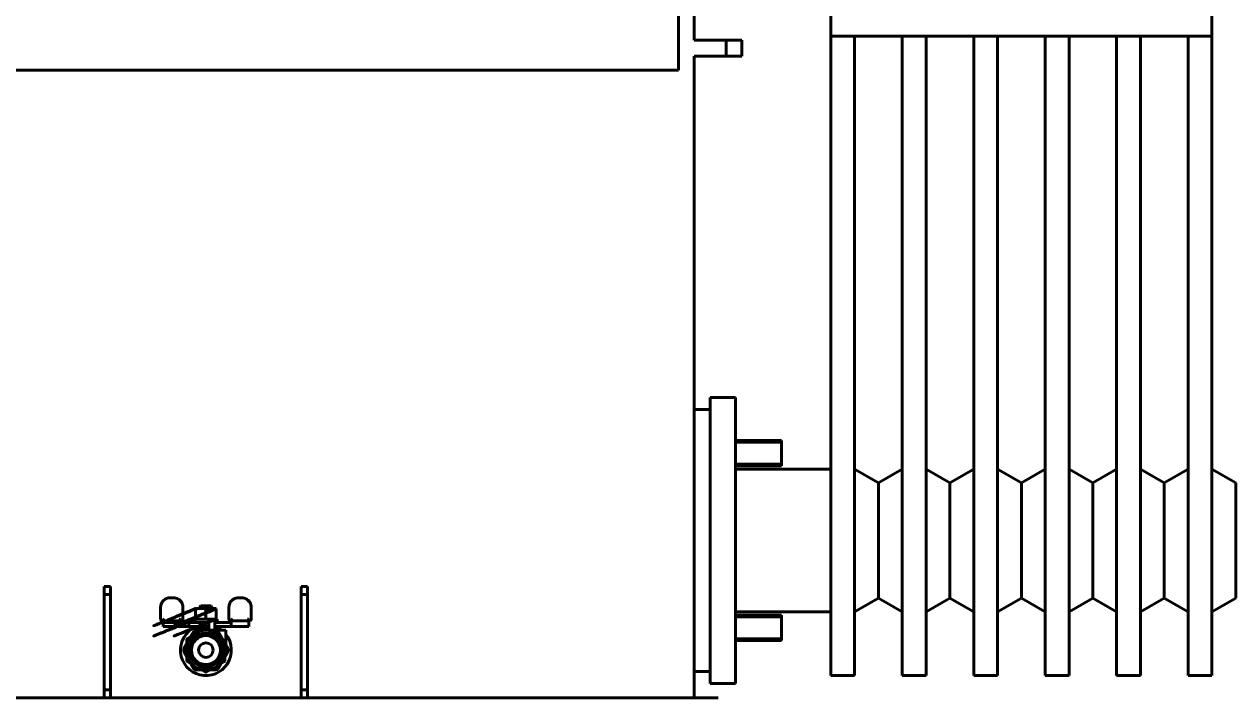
# Model space of a CAD drawing. Header units: millimetres. Extents: x 0 to 5945, y 0 to 4205.
# Drawn here: x 1697 to 2460, y 680 to 1104 of the extents above; entities that cross this region are included whole.
import ezdxf

# ---------------------------------------------------------------- set-up
doc = ezdxf.new("R2010")
doc.units = ezdxf.units.MM
doc.header["$LTSCALE"] = 5
for name, color, linetype, lineweight in [('가시적인 것(ISO)', 3, 'Continuous', 40), ('가시적인 좁은 것(ISO)', 3, 'Continuous', 35), ('치수(ISO)', 2, 'Continuous', 25)]:
    doc.layers.add(name, color=color, linetype=linetype, lineweight=lineweight)
doc.styles.add('치수 텍스트_PSTEK_POSCO', font='isocp.shx')
doc.dimstyles.new('치수_PSTEK_POSCO', dxfattribs={"dimscale": 5, "dimtxt": 5, "dimasz": 2.5, "dimexe": 2, "dimexo": 2.5, "dimgap": 1, "dimtad": 1, "dimrnd": 1e-08, "dimdsep": 46, "dimtxsty": '치수 텍스트_PSTEK_POSCO', "dimcen": 0.09, "dimdle": 10, "dimclrd": 7, "dimclre": 7, "dimclrt": 2, "dimadec": 1, "dimazin": 2, "dimtfac": 1, "dimtmove": 0, "dimatfit": 3, "dimfxl": 0, "dimtolj": 1, "dimlwd": -1, "dimlwe": -1, "dimarcsym": 0})

# ---------------------------------------------------------------- blocks, each defined once
blk = doc.blocks.new('*D25')
at = {"layer": 'Defpoints', "color": 0}
for p in [(1503.88, 680.39), (2118.88, 680.39), (2118.88, 443.03)]:
    blk.add_point(p, dxfattribs=at)
at = {"layer": '치수(ISO)', "color": 7}
for p, q in [((1503.88, 667.89), (1503.88, 433.03)), ((2118.88, 667.89), (2118.88, 433.03)), ((1516.38, 443.03), (2106.38, 443.03))]:
    blk.add_line(p, q, dxfattribs=at)
for points in [[(1516.38, 445.12), (1516.38, 440.95), (1503.88, 443.03)], [(2106.38, 445.12), (2106.38, 440.95), (2118.88, 443.03)]]:
    blk.add_solid(points, dxfattribs=at)
at = {"layer": '치수(ISO)', "color": 2, "insert": (1790.11, 460.53), "char_height": 25, "attachment_point": 4, "style": '치수 텍스트_PSTEK_POSCO'}
blk.add_mtext('\\A1;615', dxfattribs=at)

msp = doc.modelspace()

# ---------------------------------------------------------------- linework, layer by layer
at = {"layer": '가시적인 것(ISO)'}
for p, q in [((2108.876, 1075.394), (2108.876, 1645.394)), ((2118.876, 1094.394), (2118.876, 1520.394)), ((2204.876, 1111.894), (2204.876, 1096.894)), ((2444.876, 1096.894), (2444.876, 1111.894)), ((2118.876, 1094.394), (2138.876, 1094.394)), ((2148.876, 1094.394), (2138.876, 1094.394)), ((2138.876, 1094.394), (2138.876, 1084.394)), ((2148.876, 1084.394), (2148.876, 1094.394)), ((2204.876, 760.077), (2204.876, 1096.894)), ((2204.876, 1096.894), (2444.876, 1096.894)), ((2219.876, 1096.894), (2219.876, 760.077)), ((2249.876, 760.077), (2249.876, 1096.894)), ((2264.876, 1096.894), (2264.876, 760.077)), ((2294.876, 760.077), (2294.876, 1096.894)), ((2309.876, 1096.894), (2309.876, 760.077)), ((2339.876, 760.077), (2339.876, 1096.894)), ((2354.876, 1096.894), (2354.876, 760.077)), ((2384.876, 760.077), (2384.876, 1096.894)), ((2399.876, 1096.894), (2399.876, 760.077)), ((2429.876, 760.077), (2429.876, 1096.894)), ((2444.876, 1096.894), (2444.876, 760.077)), ((2138.876, 1084.394), (2118.876, 1084.394)), ((2118.876, 680.394), (2118.876, 1084.394)), ((2138.876, 1084.394), (2148.876, 1084.394)), ((2108.876, 1075.394), (1578.876, 1075.394)), ((2144.876, 869.394), (2128.876, 869.394)), ((2128.876, 864.394), (2128.876, 869.394)), ((2128.876, 864.394), (2128.876, 694.394)), ((2144.876, 869.394), (2144.876, 864.394)), ((2144.876, 864.394), (2144.876, 694.394)), ((2118.876, 861.894), (2128.876, 861.894)), ((2144.876, 842.394), (2173.876, 842.394)), ((2173.876, 826.394), (2173.876, 842.394)), ((2144.876, 826.394), (2173.876, 826.394)), ((2204.876, 824.394), (2144.876, 824.394)), ((2234.876, 815.734), (2219.876, 824.394)), ((2234.876, 815.734), (2249.876, 824.394)), ((2279.876, 815.734), (2264.876, 824.394)), ((2279.876, 815.734), (2294.876, 824.394)), ((2324.876, 815.734), (2309.876, 824.394)), ((2324.876, 815.734), (2339.876, 824.394)), ((2369.876, 815.734), (2354.876, 824.394)), ((2369.876, 815.734), (2384.876, 824.394)), ((2414.876, 815.734), (2399.876, 824.394)), ((2414.876, 815.734), (2429.876, 824.394)), ((2459.876, 815.734), (2444.876, 824.394)), ((2234.876, 743.055), (2234.876, 815.734)), ((2279.876, 743.055), (2279.876, 815.734)), ((2324.876, 743.055), (2324.876, 815.734)), ((2369.876, 743.055), (2369.876, 815.734)), ((2414.876, 743.055), (2414.876, 815.734)), ((2459.876, 743.055), (2459.876, 815.734)), ((2204.876, 760.077), (2204.876, 736.585)), ((2219.876, 736.585), (2219.876, 760.077)), ((2249.876, 760.077), (2249.876, 736.585)), ((2264.876, 736.585), (2264.876, 760.077)), ((2294.876, 760.077), (2294.876, 736.585)), ((2309.876, 736.585), (2309.876, 760.077)), ((2339.876, 760.077), (2339.876, 736.585)), ((2354.876, 736.585), (2354.876, 760.077)), ((2384.876, 760.077), (2384.876, 736.585)), ((2399.876, 736.585), (2399.876, 760.077)), ((2429.876, 760.077), (2429.876, 736.585)), ((2444.876, 736.585), (2444.876, 760.077)), ((1747.376, 750.394), (1747.376, 745.394)), ((1751.376, 750.394), (1747.376, 750.394)), ((1751.376, 745.394), (1751.376, 750.394)), ((1871.376, 750.394), (1871.376, 745.394)), ((1875.376, 750.394), (1871.376, 750.394)), ((1875.376, 745.394), (1875.376, 750.394)), ((1747.376, 745.394), (1751.376, 745.394)), ((1747.376, 745.394), (1747.376, 685.394)), ((1751.376, 685.394), (1751.376, 745.394)), ((1784.634, 741.637), (1785.376, 740.894)), ((1788.876, 743.394), (1790.876, 743.394)), ((1795.119, 741.637), (1794.376, 740.894)), ((1827.634, 741.637), (1828.376, 740.894)), ((1831.876, 743.394), (1833.876, 743.394)), ((1838.119, 741.637), (1837.376, 740.894)), ((1871.376, 745.394), (1875.376, 745.394)), ((1871.376, 745.394), (1871.376, 685.394)), ((1875.376, 685.394), (1875.376, 745.394)), ((2234.876, 743.055), (2219.876, 734.394)), ((2234.876, 743.055), (2249.876, 734.394)), ((2279.876, 743.055), (2264.876, 734.394)), ((2279.876, 743.055), (2294.876, 734.394)), ((2324.876, 743.055), (2309.876, 734.394)), ((2324.876, 743.055), (2339.876, 734.394)), ((2369.876, 743.055), (2354.876, 734.394)), ((2369.876, 743.055), (2384.876, 734.394)), ((2414.876, 743.055), (2399.876, 734.394)), ((2414.876, 743.055), (2429.876, 734.394)), ((2459.876, 743.055), (2444.876, 734.394)), ((1782.876, 730.044), (1782.876, 737.394)), ((1796.876, 730.044), (1796.876, 737.394)), ((1804.876, 736.594), (1808.126, 736.594)), ((1804.876, 730.064), (1804.876, 736.325)), ((1808.143, 738.194), (1807.376, 737.427)), ((1807.376, 737.427), (1815.376, 737.427)), ((1807.376, 736.594), (1807.376, 737.427)), ((1808.126, 736.594), (1814.626, 736.594)), ((1808.143, 738.194), (1814.609, 738.194)), ((1811.376, 730.064), (1811.376, 736.325)), ((1814.609, 738.194), (1815.376, 737.427)), ((1814.626, 736.594), (1817.876, 736.594)), ((1815.376, 736.594), (1815.376, 737.427)), ((1817.876, 730.064), (1817.876, 736.325)), ((1825.876, 730.044), (1825.876, 737.394)), ((1839.876, 730.044), (1839.876, 737.394)), ((2204.876, 734.394), (2144.876, 734.394)), ((2204.876, 700.425), (2204.876, 736.585)), ((2219.876, 736.585), (2219.876, 700.425)), ((2249.876, 700.425), (2249.876, 736.585)), ((2264.876, 736.585), (2264.876, 700.425)), ((2294.876, 700.425), (2294.876, 736.585)), ((2309.876, 736.585), (2309.876, 700.425)), ((2339.876, 700.425), (2339.876, 736.585)), ((2354.876, 736.585), (2354.876, 700.425)), ((2384.876, 700.425), (2384.876, 736.585)), ((2399.876, 736.585), (2399.876, 700.425)), ((2429.876, 700.425), (2429.876, 736.585)), ((2444.876, 736.585), (2444.876, 700.425)), ((1784.376, 728.794), (1784.126, 728.794)), ((1795.376, 728.794), (1784.376, 728.794)), ((1784.376, 728.794), (1784.376, 728.544)), ((1784.376, 727.794), (1784.376, 728.544)), ((1786.876, 727.794), (1784.376, 727.794)), ((1784.376, 725.294), (1784.376, 727.794)), ((1786.876, 725.294), (1784.376, 725.294)), ((1786.876, 727.794), (1800.626, 727.794)), ((1786.876, 725.294), (1800.626, 725.294)), ((1795.626, 728.794), (1795.376, 728.794)), ((1795.376, 728.794), (1795.376, 728.544)), ((1795.376, 727.794), (1795.376, 728.544)), ((1806.126, 727.794), (1800.626, 727.794)), ((1800.626, 725.294), (1800.626, 727.794)), ((1806.126, 725.294), (1800.626, 725.294)), ((1804.376, 729.794), (1818.376, 729.794)), ((1804.376, 727.794), (1804.376, 729.794)), ((1804.976, 725.294), (1804.876, 725.194)), ((1804.876, 725.194), (1813.251, 725.194)), ((1804.876, 724.194), (1804.876, 725.194)), ((1810.059, 727.794), (1806.126, 727.794)), ((1806.126, 725.294), (1813.251, 725.294)), ((1810.059, 727.794), (1812.693, 727.794)), ((1813.251, 727.794), (1812.693, 727.794)), ((1813.251, 729.144), (1817.001, 729.144)), ((1813.251, 729.144), (1813.251, 722.894)), ((1817.001, 729.144), (1817.001, 722.894)), ((1827.376, 727.794), (1817.001, 727.794)), ((1817.001, 725.294), (1827.376, 725.294)), ((1817.001, 725.194), (1817.876, 725.194)), ((1817.776, 725.294), (1817.876, 725.194)), ((1817.876, 724.194), (1817.876, 725.194)), ((1818.376, 727.794), (1818.376, 729.794)), ((1827.376, 728.794), (1827.126, 728.794)), ((1827.376, 728.794), (1827.376, 728.544)), ((1838.376, 728.794), (1827.376, 728.794)), ((1827.376, 725.294), (1827.376, 728.544)), ((1827.376, 725.294), (1838.376, 725.294)), ((1838.376, 728.794), (1838.376, 728.544)), ((1838.626, 728.794), (1838.376, 728.794)), ((1838.376, 725.294), (1838.376, 728.544)), ((2144.876, 732.394), (2173.876, 732.394)), ((2173.876, 716.394), (2173.876, 732.394)), ((1804.876, 724.194), (1813.251, 724.194)), ((1804.976, 724.094), (1804.876, 724.194)), ((1804.976, 724.094), (1804.876, 723.994)), ((1804.876, 723.994), (1813.251, 723.994)), ((1804.876, 722.994), (1804.876, 723.994)), ((1804.876, 722.994), (1813.251, 722.994)), ((1804.976, 722.894), (1804.876, 722.994)), ((1804.976, 724.094), (1813.251, 724.094)), ((1804.976, 722.894), (1805.072, 722.894)), ((1817.001, 724.194), (1817.876, 724.194)), ((1817.001, 724.094), (1817.776, 724.094)), ((1817.001, 723.994), (1817.876, 723.994)), ((1817.001, 722.994), (1817.876, 722.994)), ((1817.681, 722.894), (1817.776, 722.894)), ((1817.776, 724.094), (1817.876, 724.194)), ((1817.776, 724.094), (1817.876, 723.994)), ((1817.776, 722.894), (1817.876, 722.994)), ((1817.776, 722.894), (1823.876, 722.894)), ((1817.876, 722.994), (1817.876, 723.994)), ((1823.876, 722.894), (1823.876, 713.744)), ((2144.876, 716.394), (2173.876, 716.394)), ((2118.876, 696.894), (2128.876, 696.894)), ((2128.876, 689.394), (2128.876, 694.394)), ((2144.876, 694.394), (2144.876, 689.394)), ((2204.876, 700.425), (2204.876, 694.394)), ((2219.876, 694.394), (2204.876, 694.394)), ((2219.876, 694.394), (2219.876, 700.425)), ((2249.876, 700.425), (2249.876, 694.394)), ((2264.876, 694.394), (2249.876, 694.394)), ((2264.876, 694.394), (2264.876, 700.425)), ((2294.876, 700.425), (2294.876, 694.394)), ((2309.876, 694.394), (2294.876, 694.394)), ((2309.876, 694.394), (2309.876, 700.425)), ((2339.876, 700.425), (2339.876, 694.394)), ((2354.876, 694.394), (2339.876, 694.394)), ((2354.876, 694.394), (2354.876, 700.425)), ((2384.876, 700.425), (2384.876, 694.394)), ((2399.876, 694.394), (2384.876, 694.394)), ((2399.876, 694.394), (2399.876, 700.425)), ((2429.876, 700.425), (2429.876, 694.394)), ((2444.876, 694.394), (2429.876, 694.394)), ((2444.876, 694.394), (2444.876, 700.425)), ((2128.876, 689.394), (2144.876, 689.394)), ((1747.376, 680.394), (1488.876, 680.394)), ((1751.376, 685.394), (1747.376, 685.394)), ((1747.376, 685.394), (1747.376, 680.394)), ((1747.376, 680.394), (1751.376, 680.394)), ((1751.376, 680.394), (1751.376, 685.394)), ((1871.376, 680.394), (1751.376, 680.394)), ((1875.376, 685.394), (1871.376, 685.394)), ((1871.376, 685.394), (1871.376, 680.394)), ((1871.376, 680.394), (1875.376, 680.394)), ((1875.376, 680.394), (1875.376, 685.394)), ((2133.876, 680.394), (1875.376, 680.394))]:
    msp.add_line(p, q, dxfattribs=at)
for radius in [10.734, 9.534, 9.111, 4.6]:
    msp.add_circle((1811.376, 710.394), radius, dxfattribs=at)
for centre, radius, start, end in [((1784.126, 730.044), 1.25, 245.530199, 270), ((1811.376, 710.394), 16, 113.969482, 38.624833), ((1795.626, 730.044), 1.25, 270, 294.469801), ((1811.376, 710.394), 16, 51.375167, 66.030518), ((1827.126, 730.044), 1.25, 245.530199, 270), ((1838.626, 730.044), 1.25, 270, 294.469801), ((1811.376, 710.394), 12.5, 90, 150), ((1811.376, 710.394), 14, 116.765501, 123.234499), ((1811.376, 710.394), 12.5, 30, 90), ((1811.376, 710.394), 14, 56.765501, 63.234499), ((1811.376, 710.394), 14, 176.765501, 183.234499), ((1811.376, 710.394), 12.5, 150, 210), ((1811.376, 710.394), 12.5, 330, 30), ((1811.376, 710.394), 14, 356.765501, 3.234499), ((1811.376, 710.394), 12.5, 210, 270), ((1811.376, 710.394), 12.5, 270, 330), ((1811.376, 710.394), 14, 236.765501, 243.234499), ((1811.376, 710.394), 14, 296.765501, 303.234499)]:
    msp.add_arc(centre, radius, start, end, dxfattribs=at)
for points, knots in [([(1784.634, 741.637), (1784.568, 741.571), (1784.503, 741.503), (1784.157, 741.123), (1783.914, 740.787), (1783.449, 740.009), (1783.227, 739.49), (1782.941, 738.43), (1782.876, 737.89), (1782.876, 737.394)], [-0.50218713, -0.50218713, -0.50218713, -0.50218713, -0.4752808, -0.4752808, -0.35392906, -0.35392906, -0.17696453, -0.17696453, 0, 0, 0, 0]), ([(1784.634, 741.637), (1784.73, 741.732), (1784.828, 741.825), (1785.276, 742.216), (1785.65, 742.469), (1786.438, 742.899), (1786.925, 743.091), (1787.913, 743.339), (1788.416, 743.394), (1788.876, 743.394)], [-0.50183598, -0.50183598, -0.50183598, -0.50183598, -0.4628306, -0.4628306, -0.32886495, -0.32886495, -0.16443247, -0.16443247, 0, 0, 0, 0]), ([(1795.119, 741.637), (1795.053, 741.703), (1794.985, 741.768), (1794.605, 742.114), (1794.269, 742.357), (1793.491, 742.821), (1792.972, 743.043), (1791.912, 743.33), (1791.372, 743.394), (1790.876, 743.394)], [-0.50218713, -0.50218713, -0.50218713, -0.50218713, -0.4752808, -0.4752808, -0.35392906, -0.35392906, -0.17696453, -0.17696453, 0, 0, 0, 0]), ([(1795.119, 741.637), (1795.185, 741.571), (1795.25, 741.503), (1795.596, 741.123), (1795.839, 740.787), (1796.303, 740.009), (1796.525, 739.49), (1796.812, 738.43), (1796.876, 737.89), (1796.876, 737.394)], [-0.50218713, -0.50218713, -0.50218713, -0.50218713, -0.4752808, -0.4752808, -0.35392906, -0.35392906, -0.17696453, -0.17696453, 0, 0, 0, 0]), ([(1827.634, 741.637), (1827.568, 741.571), (1827.503, 741.503), (1827.157, 741.123), (1826.914, 740.787), (1826.449, 740.009), (1826.227, 739.49), (1825.941, 738.43), (1825.876, 737.89), (1825.876, 737.394)], [-0.50218713, -0.50218713, -0.50218713, -0.50218713, -0.4752808, -0.4752808, -0.35392906, -0.35392906, -0.17696453, -0.17696453, 0, 0, 0, 0]), ([(1827.634, 741.637), (1827.7, 741.703), (1827.768, 741.768), (1828.148, 742.114), (1828.483, 742.357), (1829.262, 742.821), (1829.781, 743.043), (1830.841, 743.33), (1831.381, 743.394), (1831.876, 743.394)], [1.48668287, 1.48668287, 1.48668287, 1.48668287, 1.51358919, 1.51358919, 1.63494093, 1.63494093, 1.81190546, 1.81190546, 1.98886999, 1.98886999, 1.98886999, 1.98886999]), ([(1838.119, 741.637), (1838.053, 741.703), (1837.985, 741.768), (1837.605, 742.114), (1837.269, 742.357), (1836.491, 742.821), (1835.972, 743.043), (1834.912, 743.33), (1834.372, 743.394), (1833.876, 743.394)], [-0.50218713, -0.50218713, -0.50218713, -0.50218713, -0.4752808, -0.4752808, -0.35392906, -0.35392906, -0.17696453, -0.17696453, 0, 0, 0, 0]), ([(1838.119, 741.637), (1838.185, 741.571), (1838.25, 741.503), (1838.596, 741.123), (1838.839, 740.787), (1839.303, 740.009), (1839.525, 739.49), (1839.812, 738.43), (1839.876, 737.89), (1839.876, 737.394)], [1.48668287, 1.48668287, 1.48668287, 1.48668287, 1.51358919, 1.51358919, 1.63494093, 1.63494093, 1.81190546, 1.81190546, 1.98886999, 1.98886999, 1.98886999, 1.98886999]), ([(1783.609, 728.907), (1783.489, 728.961), (1783.385, 729.032), (1783.163, 729.227), (1783.052, 729.381), (1782.909, 729.71), (1782.876, 729.884), (1782.876, 730.044)], [0.73160786, 0.73160786, 0.73160786, 0.73160786, 0.78140849, 0.78140849, 0.86456951, 0.86456951, 0.94773053, 0.94773053, 0.94773053, 0.94773053]), ([(1783.609, 728.907), (1783.729, 728.961), (1783.858, 729.032), (1784.188, 729.227), (1784.423, 729.381), (1784.904, 729.71), (1785.15, 729.884), (1785.376, 730.044)], [-0.21612266, -0.21612266, -0.21612266, -0.21612266, -0.16632204, -0.16632204, -0.08316102, -0.08316102, 0, 0, 0, 0]), ([(1796.144, 728.907), (1796.024, 728.961), (1795.895, 729.032), (1795.565, 729.227), (1795.33, 729.381), (1794.849, 729.71), (1794.603, 729.884), (1794.376, 730.044)], [-0.21612266, -0.21612266, -0.21612266, -0.21612266, -0.16632204, -0.16632204, -0.08316102, -0.08316102, 0, 0, 0, 0]), ([(1796.144, 728.907), (1796.264, 728.961), (1796.368, 729.032), (1796.59, 729.227), (1796.701, 729.381), (1796.844, 729.71), (1796.876, 729.884), (1796.876, 730.044)], [0.73160786, 0.73160786, 0.73160786, 0.73160786, 0.78140849, 0.78140849, 0.86456951, 0.86456951, 0.94773053, 0.94773053, 0.94773053, 0.94773053]), ([(1826.609, 728.907), (1826.489, 728.961), (1826.385, 729.032), (1826.163, 729.227), (1826.052, 729.381), (1825.909, 729.71), (1825.876, 729.884), (1825.876, 730.044)], [-0.21612266, -0.21612266, -0.21612266, -0.21612266, -0.16632204, -0.16632204, -0.08316102, -0.08316102, 0, 0, 0, 0]), ([(1826.609, 728.907), (1826.729, 728.961), (1826.858, 729.032), (1827.188, 729.227), (1827.423, 729.381), (1827.904, 729.71), (1828.15, 729.884), (1828.376, 730.044)], [0.73160786, 0.73160786, 0.73160786, 0.73160786, 0.78140849, 0.78140849, 0.86456951, 0.86456951, 0.94773053, 0.94773053, 0.94773053, 0.94773053]), ([(1839.144, 728.907), (1839.024, 728.961), (1838.895, 729.032), (1838.565, 729.227), (1838.33, 729.381), (1837.849, 729.71), (1837.603, 729.884), (1837.376, 730.044)], [0.73160786, 0.73160786, 0.73160786, 0.73160786, 0.78140849, 0.78140849, 0.86456951, 0.86456951, 0.94773053, 0.94773053, 0.94773053, 0.94773053]), ([(1839.144, 728.907), (1839.264, 728.961), (1839.368, 729.032), (1839.59, 729.227), (1839.701, 729.381), (1839.844, 729.71), (1839.876, 729.884), (1839.876, 730.044)], [-0.21612266, -0.21612266, -0.21612266, -0.21612266, -0.16632204, -0.16632204, -0.08316102, -0.08316102, 0, 0, 0, 0])]:
    msp.add_open_spline(points, degree=3, knots=knots, dxfattribs=at)
for points, weights in [([(1804.876, 736.594), (1753.043, 715.34), (1804.876, 736.325)], [3.23923048458, 3.23923048458, 3.00666419939]), ([(1817.876, 736.325), (1765.669, 715.34), (1817.876, 736.594)], [3.00666419939, 3.23923048458, 3.23923048458]), ([(1804.876, 736.325), (1806.618, 736.594), (1808.126, 736.594)], [3.00666419939, 3.23923048458, 3.23923048458]), ([(1808.126, 736.594), (1809.635, 736.594), (1811.376, 736.325)], [3.23923048458, 3.23923048458, 3.00666419939]), ([(1811.376, 736.325), (1813.118, 736.594), (1814.626, 736.594)], [3.00666419939, 3.23923048458, 3.23923048458]), ([(1814.626, 736.594), (1816.135, 736.594), (1817.876, 736.325)], [3.23923048458, 3.23923048458, 3.00666419939]), ([(1804.876, 730.064), (1753.043, 708.936), (1804.876, 729.794)], [3.00666419939, 3.23923048458, 3.23923048458]), ([(1817.876, 729.794), (1765.669, 708.936), (1817.876, 730.064)], [3.23923048458, 3.23923048458, 3.00666419939]), ([(1808.126, 729.794), (1806.618, 729.794), (1804.876, 730.064)], [3.23923048458, 3.23923048458, 3.00666419939]), ([(1811.376, 730.064), (1809.635, 729.794), (1808.126, 729.794)], [3.00666419939, 3.23923048458, 3.23923048458]), ([(1811.376, 730.064), (1813.118, 729.794), (1814.626, 729.794)], [3.00666419939, 3.23923048458, 3.23923048458]), ([(1814.626, 729.794), (1816.135, 729.794), (1817.876, 730.064)], [3.23923048458, 3.23923048458, 3.00666419939]), ([(1801.726, 718.679), (1800.601, 718.03), (1799.376, 717.323)], [1.02412133053, 1.02238638252, 1.01001874936]), ([(1799.376, 717.323), (1799.376, 715.908), (1799.376, 714.61)], [1.01001874936, 1.02238638252, 1.02412133053]), ([(1803.704, 722.105), (1802.038, 719.22), (1800.551, 716.644)], [3.1615018951, 3.35119200881, 3.35119200881]), ([(1805.072, 722.894), (1808.403, 722.894), (1811.376, 722.894)], [6.55907645111, 6.95262103817, 6.95262103817]), ([(1822.202, 716.644), (1820.715, 719.22), (1819.049, 722.105)], [3.35119200881, 3.35119200881, 3.1615018951]), ([(1800.551, 716.644), (1799.064, 714.069), (1797.399, 711.184)], [3.35119200881, 3.35119200881, 3.1615018951]), ([(1797.399, 709.605), (1799.064, 706.72), (1800.551, 704.144)], [3.1615018951, 3.35119200881, 3.35119200881]), ([(1825.354, 711.184), (1823.689, 714.069), (1822.202, 716.644)], [3.1615018951, 3.35119200881, 3.35119200881]), ([(1822.202, 704.144), (1823.689, 706.72), (1825.354, 709.605)], [3.35119200881, 3.35119200881, 3.1615018951]), ([(1799.376, 706.179), (1799.376, 704.881), (1799.376, 703.466)], [1.02412133053, 1.02238638252, 1.01001874936]), ([(1799.376, 703.466), (1800.601, 702.759), (1801.726, 702.11)], [1.01001874936, 1.02238638252, 1.02412133053]), ([(1800.551, 704.144), (1802.038, 701.569), (1803.704, 698.684)], [3.35119200881, 3.35119200881, 3.1615018951]), ([(1819.049, 698.684), (1820.715, 701.569), (1822.202, 704.144)], [3.1615018951, 3.35119200881, 3.35119200881]), ([(1821.027, 702.11), (1822.151, 702.759), (1823.376, 703.466)], [1.02412133053, 1.02238638252, 1.01001874936]), ([(1823.376, 703.466), (1823.376, 704.881), (1823.376, 706.179)], [1.01001874936, 1.02238638252, 1.02412133053]), ([(1805.072, 697.894), (1808.403, 697.894), (1811.376, 697.894)], [3.1615018951, 3.35119200881, 3.35119200881]), ([(1809.027, 697.894), (1810.151, 697.245), (1811.376, 696.538)], [1.02412133053, 1.02238638252, 1.01001874936]), ([(1811.376, 696.538), (1812.601, 697.245), (1813.726, 697.894)], [1.01001874936, 1.02238638252, 1.02412133053]), ([(1811.376, 697.894), (1814.35, 697.894), (1817.681, 697.894)], [3.35119200881, 3.35119200881, 3.1615018951])]:
    msp.add_rational_spline(points, weights, degree=2, dxfattribs=at)
msp.add_rational_spline([(1811.376, 722.894), (1812.5, 722.894), (1815.563, 722.894), (1817.681, 722.894)], [6.95262103817, 6.95262103817, 6.80396814898, 6.55907645111], degree=2, knots=[-16.5699923, -16.5699923, -16.5699923, -14.9606643, -12.3094473, -12.3094473, -12.3094473], dxfattribs=at)
at = {"layer": '가시적인 좁은 것(ISO)'}
for p, q in [((2173.876, 841.189), (2144.876, 841.189)), ((2144.876, 827.6), (2173.876, 827.6)), ((2173.876, 731.189), (2144.876, 731.189)), ((2144.876, 717.6), (2173.876, 717.6))]:
    msp.add_line(p, q, dxfattribs=at)

# ---------------------------------------------------------------- dimensions: what is measured, and where the dimension line sits
at = {"layer": '치수(ISO)', "color": 7}
dim = msp.add_linear_dim(base=(2118.876, 443.033), p1=(1503.876, 680.394), p2=(2118.876, 680.394), angle=180, dimstyle='치수_PSTEK_POSCO', override={"dimdec": 2, "dimtp": 0, "dimtm": 0, "dimtdec": 2, "dimtofl": 0, "dimatfit": 1}, dxfattribs=at)
dim.commit()
dim.dimension.update_dxf_attribs({"geometry": '*D25', "text_midpoint": (1811.376, 443.033), "dimtype": 160})

doc.saveas('drawing.dxf')
